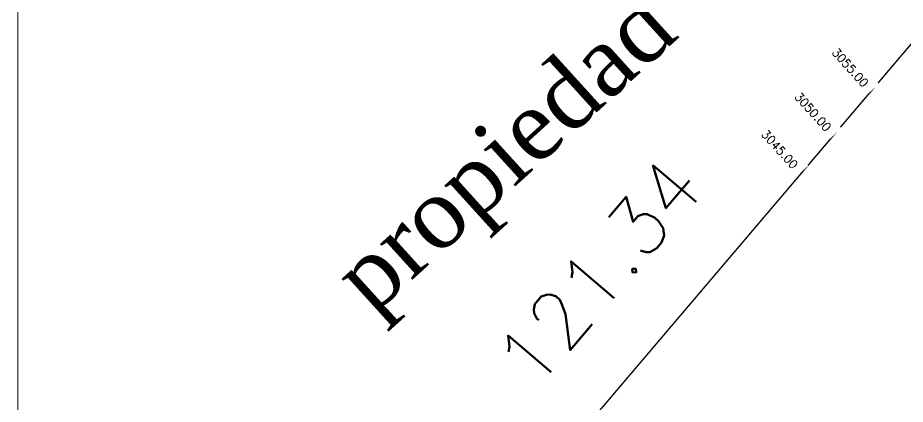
# Model space of a CAD drawing. Header units: metres. Extents: x 706327 to 709352, y 8490049 to 8490642.
# Drawn here: x 707709.21 to 707746.79, y 8490489.21 to 8490505.57 of the extents above; entities that cross this region are included whole.
import ezdxf
from ezdxf.enums import TextEntityAlignment as Align

# ---------------------------------------------------------------- set-up
doc = ezdxf.new("R2010")
doc.units = ezdxf.units.M
doc.layers.add('1-blanco', color=7, linetype='Continuous', lineweight=25)
doc.layers.add('2D Drafting - General_Pen_No__1', color=7, linetype='Continuous', lineweight=13)
for name, color, linetype in [('C-SSWR-PIPE-PATT', 7, 'Continuous'), ('C-TOPO-MAJR', 9, 'Continuous'), ('C-TOPO-MINR-N', 11, 'Continuous')]:
    doc.layers.add(name, color=color, linetype=linetype)
doc.styles.add('L120', font='times.ttf', dxfattribs={"height": 3})
doc.styles.get("Standard").update_dxf_attribs({"font": 'simplex.shx'})

msp = doc.modelspace()

# ---------------------------------------------------------------- linework, layer by layer
at = {"layer": 'C-SSWR-PIPE-PATT', "elevation": 5839.497, "flags": 128}
msp.add_lwpolyline([(707838.779, 8490527.4268), (707793.2225, 8490530.7407), (707751.7582, 8490510.0202), (707751.7582, 8490510.0202), (707720.3221, 8490473.0398)], dxfattribs=at)
at = {"layer": 'C-TOPO-MINR-N', "lineweight": 5}
msp.add_line((707709.2064, 8490422.2198, 5839.497), (707709.2064, 8490542.2198, 5839.497), dxfattribs=at)

# ---------------------------------------------------------------- texts
at = {"layer": '2D Drafting - General_Pen_No__1', "insert": (707733.8183, 8490494.7855, 5839.497), "char_height": 2.4, "attachment_point": 5, "rotation": 49.63304}
msp.add_mtext('\\A1;121.34', dxfattribs=at)

# ---------------------------------------------------------------- next in the draw order: texts
at = {"layer": 'C-TOPO-MAJR', "color": 34, "linetype": 'Continuous', "lineweight": 0, "insert": (707742.8775, 8490501.5807, 5837.497), "char_height": 0.36, "width": 2.146971, "attachment_point": 5, "rotation": 312.09839, "bg_fill": 3, "box_fill_scale": 1.705556, "bg_fill_color": 256, "bg_fill_true_color": 13158600, "bg_fill_transparency": 0}
msp.add_mtext('3050.00', dxfattribs=at)

# ---------------------------------------------------------------- next in the draw order: texts
at = {"layer": 'C-TOPO-MAJR', "color": 34, "linetype": 'Continuous', "lineweight": 0, "char_height": 0.36, "width": 2.146971, "attachment_point": 5, "rotation": 312.09839, "bg_fill": 3, "box_fill_scale": 1.705556, "bg_fill_color": 256, "bg_fill_true_color": 13158600, "bg_fill_transparency": 0}
for s, insert in [('3055.00', (707744.4581, 8490503.4566, 5837.497)), ('3045.00', (707741.4725, 8490499.9953, 5837.497))]:
    msp.add_mtext(s, dxfattribs=dict(at, insert=insert))

# ---------------------------------------------------------------- next in the draw order: texts
at = {"layer": '1-blanco', "linetype": 'Continuous', "lineweight": 9, "style": 'L120'}
msp.add_text('   propiedad Comunidad  la Union ', height=2.917182, rotation=42.22439, dxfattribs=at).set_placement((707767.6721, 8490531.1851, -11678.994), align=Align.BOTTOM_RIGHT)

doc.saveas('drawing.dxf')
